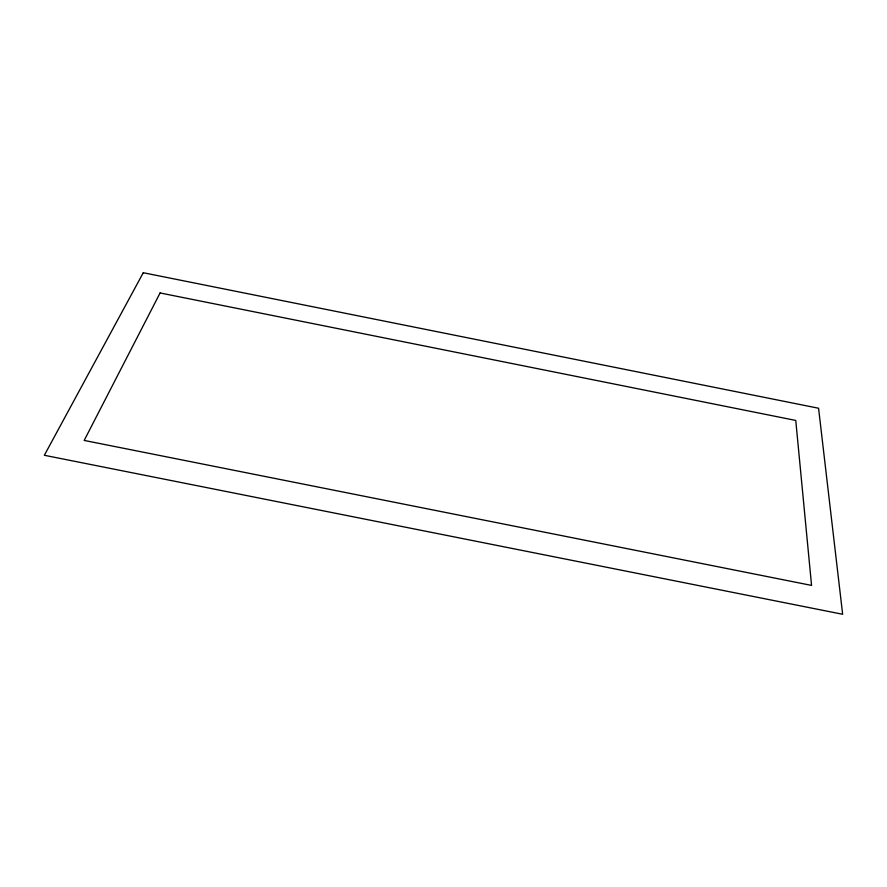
<?xml version="1.0" encoding="UTF-8"?>
<svg xmlns="http://www.w3.org/2000/svg" width="887" height="887" viewBox="0 0 887 887"><rect width="100%" height="100%" fill="white"/><g stroke="black" fill="none" stroke-linecap="round" stroke-linejoin="round"><path stroke-width="1.33" d="M160.092 292.954L84.187 440.429L811.561 585.409L795.761 420.438L160.092 292.954M143.273 272.73L44.35 455.275L842.65 614.27L818.568 408.242L143.273 272.73"/></g></svg>
